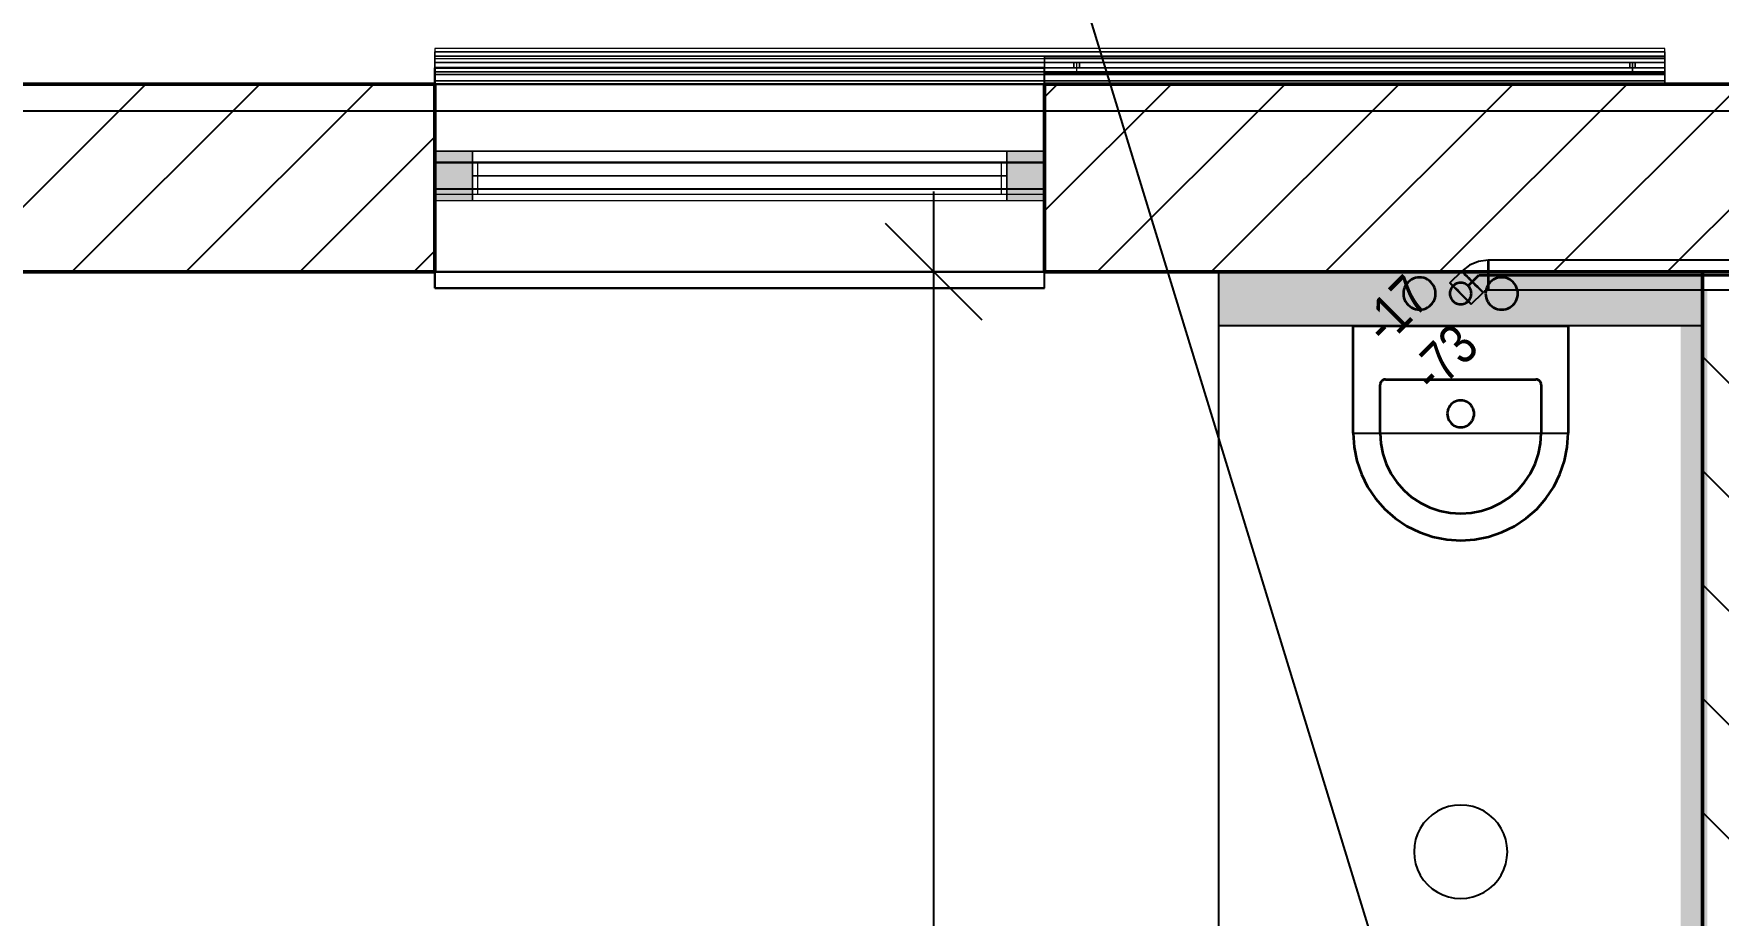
# Model space of a CAD drawing. Extents: x 0 to 756, y -25 to 420.
# Drawn here: x 194.5 to 257.2, y 352.6 to 385.5 of the extents above; entities that cross this region are included whole.
import ezdxf
from ezdxf.lldxf.tags import DXFTag

# ---------------------------------------------------------------- set-up
doc = ezdxf.new("R2010")
doc.units = 0
doc.layers.get('0').update_dxf_attribs({"lineweight": 25})
doc.layers.get('DEFPOINTS').update_dxf_attribs({"lineweight": 25})
for name, color, linetype, lineweight in [('A_Aussenwand', 7, 'Continuous', 25), ('A_Fenster', 7, 'Continuous', 25), ('A_Innenwand', 7, 'Continuous', 25), ('ALLGEMEIN01', 7, 'Continuous', 13), ('ALLGEMEIN03', 7, 'Continuous', 25), ('DESIGN', 7, 'Continuous', 18), ('FENSTER', 7, 'Continuous', 13), ('FENSTERBANK', 7, 'Continuous', 13), ('L_Text', 7, 'Continuous', 25), ('Standard', 7, 'Continuous', 25), ('VERSCHATTUNG', 7, 'Continuous', 13), ('WAND_HOLZ_NICHT_TRAGEND', 7, 'Continuous', 13), ('WAND_HOLZ_TRAGEND', 7, 'Continuous', 13)]:
    doc.layers.add(name, color=color, linetype=linetype, lineweight=lineweight)
for name, color, linetype, lineweight, true_color in [('A_Geschossdecke', 7, 'Continuous', 25, 0x008080), ('H_Heizung', 1, 'Continuous', 25, 0xff0000), ('S_Einrichtung', 7, 'Continuous', 35, 0x9dff9d), ('S_Kaltwasser', 3, 'Continuous', 35, 0x00ff00), ('S_Schmutzwasser', 7, 'Continuous', 35, 0x808040), ('S_Warmwasser', 1, 'fein_strichliert', 35, 0xff0000)]:
    doc.layers.add(name, color=color, linetype=linetype, lineweight=lineweight, true_color=true_color)
doc.styles.get("Standard").update_dxf_attribs({"font": 'arial.ttf'})
tags = doc.linetypes.add('fein_strichliert', pattern=[4, 1, -2, 1]).pattern_tags.tags
tags[8:9] = [DXFTag(74, 4), DXFTag(75, 0), DXFTag(340, '0'), DXFTag(46, 0.0), DXFTag(50, 0.0), DXFTag(44, 0.0), DXFTag(45, 0.0)]
tags[6:7] = [DXFTag(74, 4), DXFTag(75, 0), DXFTag(340, '0'), DXFTag(46, 0.0), DXFTag(50, 0.0), DXFTag(44, 0.0), DXFTag(45, 0.0)]
tags[4:5] = [DXFTag(74, 4), DXFTag(75, 0), DXFTag(340, '0'), DXFTag(46, 0.0), DXFTag(50, 0.0), DXFTag(44, 0.0), DXFTag(45, 0.0)]

# ---------------------------------------------------------------- blocks, each defined once
blk = doc.blocks.new('Referenz-A0T78P30OY')
at = {"layer": 'ALLGEMEIN01', "color": 0, "lineweight": -2}
for p, q in [((251.607, 374.574), (243.607, 374.574)), ((243.607, 374.574), (243.607, 370.574)), ((251.607, 370.574), (251.607, 374.574)), ((243.607, 370.574), (251.607, 370.574)), ((246.549, 356.357), (246.378, 356.207)), ((246.738, 356.483), (246.549, 356.357)), ((246.942, 356.584), (246.738, 356.483)), ((247.157, 356.657), (246.942, 356.584)), ((247.38, 356.701), (247.157, 356.657)), ((247.607, 356.716), (247.38, 356.701)), ((247.834, 356.701), (247.607, 356.716)), ((248.057, 356.657), (247.834, 356.701)), ((248.272, 356.584), (248.057, 356.657)), ((248.476, 356.483), (248.272, 356.584)), ((248.665, 356.357), (248.476, 356.483)), ((248.836, 356.207), (248.665, 356.357)), ((246.102, 355.847), (246.001, 355.643)), ((246.228, 356.036), (246.102, 355.847)), ((246.378, 356.207), (246.228, 356.036)), ((248.986, 356.036), (248.836, 356.207)), ((249.113, 355.847), (248.986, 356.036)), ((249.213, 355.643), (249.113, 355.847)), ((245.884, 355.205), (245.869, 354.978)), ((245.928, 355.428), (245.884, 355.205)), ((246.001, 355.643), (245.928, 355.428)), ((249.286, 355.428), (249.213, 355.643)), ((249.331, 355.205), (249.286, 355.428)), ((249.346, 354.978), (249.331, 355.205)), ((245.869, 354.978), (245.884, 354.751)), ((245.884, 354.751), (245.928, 354.528)), ((245.928, 354.528), (246.001, 354.313)), ((249.213, 354.313), (249.286, 354.528)), ((249.286, 354.528), (249.331, 354.751)), ((249.331, 354.751), (249.346, 354.978)), ((246.001, 354.313), (246.102, 354.109)), ((246.102, 354.109), (246.228, 353.92)), ((246.228, 353.92), (246.378, 353.749)), ((248.836, 353.749), (248.986, 353.92)), ((248.986, 353.92), (249.113, 354.109)), ((249.113, 354.109), (249.213, 354.313)), ((246.378, 353.749), (246.549, 353.599)), ((246.549, 353.599), (246.738, 353.472)), ((246.738, 353.472), (246.942, 353.372)), ((246.942, 353.372), (247.157, 353.299)), ((247.157, 353.299), (247.38, 353.254)), ((247.38, 353.254), (247.607, 353.24)), ((247.607, 353.24), (247.834, 353.254)), ((247.834, 353.254), (248.057, 353.299)), ((248.057, 353.299), (248.272, 353.372)), ((248.272, 353.372), (248.476, 353.472)), ((248.476, 353.472), (248.665, 353.599)), ((248.665, 353.599), (248.836, 353.749))]:
    blk.add_line(p, q, dxfattribs=at)
at = {"layer": 'ALLGEMEIN03', "color": 0, "lineweight": -2}
for p, q in [((238.607, 376.578), (256.607, 376.578)), ((238.607, 351.978), (238.607, 376.578)), ((238.61, 374.58), (238.607, 374.578)), ((238.607, 374.578), (256.607, 374.578))]:
    blk.add_line(p, q, dxfattribs=at)
at = {"layer": 'DEFPOINTS', "color": 0, "linetype": 'Continuous', "lineweight": -2, "ltscale": 0.25}
for p, q in [((209.407, 383.578), (209.407, 383.578)), ((209.407, 383.578), (209.407, 383.578)), ((232.107, 383.578), (232.107, 383.578)), ((232.107, 383.578), (232.107, 383.578)), ((238.607, 376.578), (238.607, 376.578)), ((256.607, 376.578), (256.607, 376.578)), ((256.607, 376.578), (256.607, 376.578)), ((256.607, 376.578), (256.607, 376.578)), ((256.607, 376.578), (256.607, 376.578))]:
    blk.add_line(p, q, dxfattribs=at)
at = {"layer": 'DEFPOINTS', "color": 0, "linetype": 'Continuous', "lineweight": 18, "ltscale": 0.18}
for p, q in [((238.607, 376.578), (238.607, 376.578)), ((256.607, 376.578), (256.607, 376.578)), ((256.607, 376.578), (256.607, 376.578))]:
    blk.add_line(p, q, dxfattribs=at)
at = {"layer": 'DESIGN', "color": 0, "lineweight": -2}
for points in [[(256.607, 374.578), (238.607, 374.578), (238.607, 376.578)], [(256.607, 374.578), (256.607, 376.578), (238.607, 376.578)], [(256.607, 374.578), (256.607, 374.578), (238.607, 374.578)]]:
    blk.add_solid(points, dxfattribs=at)
at = {"layer": 'FENSTER', "color": 0, "linetype": 'Continuous', "ltscale": 0.13}
for p, q in [((210.807, 381.078), (209.407, 381.078)), ((209.407, 381.078), (209.407, 379.238)), ((210.807, 381.078), (209.407, 381.078)), ((209.407, 381.078), (209.407, 379.238)), ((209.407, 381.078), (209.407, 381.078)), ((209.407, 381.078), (209.407, 379.238)), ((209.407, 381.078), (210.807, 381.078)), ((210.807, 379.238), (210.807, 381.078)), ((230.707, 381.078), (210.807, 381.078)), ((210.807, 381.078), (210.807, 379.238)), ((210.807, 379.238), (210.807, 381.078)), ((210.807, 381.078), (210.807, 379.238)), ((210.807, 381.078), (210.807, 381.078)), ((230.707, 381.078), (210.807, 381.078)), ((210.807, 381.078), (210.807, 379.238)), ((210.807, 381.078), (210.807, 381.078)), ((210.807, 381.078), (210.807, 379.238)), ((210.807, 381.078), (230.707, 381.078)), ((230.707, 381.078), (210.807, 381.078)), ((210.807, 381.078), (210.807, 379.238)), ((210.807, 381.078), (210.807, 381.078)), ((210.807, 381.078), (210.807, 379.238)), ((210.807, 381.078), (230.707, 381.078)), ((232.107, 381.078), (230.707, 381.078)), ((230.707, 381.078), (230.707, 379.238)), ((230.707, 379.238), (230.707, 381.078)), ((232.107, 381.078), (230.707, 381.078)), ((230.707, 381.078), (230.707, 379.238)), ((230.707, 381.078), (230.707, 381.078)), ((230.707, 381.078), (230.707, 379.238)), ((230.707, 381.078), (232.107, 381.078)), ((230.707, 379.238), (230.707, 381.078)), ((230.707, 381.078), (230.707, 379.238)), ((230.707, 381.078), (230.707, 381.078)), ((230.707, 379.238), (230.707, 381.078)), ((230.707, 381.078), (230.707, 379.238)), ((230.707, 381.078), (230.707, 381.078)), ((232.107, 379.238), (232.107, 381.078)), ((232.107, 379.238), (232.107, 381.078)), ((232.107, 381.078), (232.107, 379.238)), ((232.107, 381.078), (232.107, 381.078)), ((230.707, 380.158), (210.807, 380.158)), ((210.807, 380.158), (210.807, 380.158)), ((210.807, 380.158), (230.707, 380.158)), ((230.707, 380.158), (230.707, 380.158)), ((209.407, 379.238), (210.807, 379.238)), ((209.407, 379.238), (210.807, 379.238)), ((209.407, 379.238), (209.407, 379.238)), ((209.407, 379.238), (210.807, 379.238)), ((210.807, 379.238), (230.707, 379.238)), ((210.807, 379.238), (210.807, 379.238)), ((210.807, 379.238), (230.707, 379.238)), ((210.807, 379.238), (210.807, 379.238)), ((210.807, 379.238), (230.707, 379.238)), ((210.807, 379.238), (230.707, 379.238)), ((210.807, 379.238), (210.807, 379.238)), ((210.807, 379.238), (230.707, 379.238)), ((230.707, 379.238), (232.107, 379.238)), ((230.707, 379.238), (232.107, 379.238)), ((230.707, 379.238), (230.707, 379.238)), ((230.707, 379.238), (232.107, 379.238)), ((230.707, 379.238), (230.707, 379.238)), ((230.707, 379.238), (230.707, 379.238)), ((232.107, 379.238), (232.107, 379.238))]:
    blk.add_line(p, q, dxfattribs=at)
for points in [[(210.807, 379.238), (209.407, 379.238), (209.407, 381.078)], [(210.807, 379.238), (210.807, 381.078), (209.407, 381.078)], [(232.107, 379.238), (230.707, 379.238), (230.707, 381.078)], [(232.107, 379.238), (232.107, 381.078), (230.707, 381.078)], [(210.807, 379.238), (210.807, 379.238), (209.407, 379.238)], [(232.107, 379.238), (232.107, 379.238), (230.707, 379.238)]]:
    blk.add_solid(points, dxfattribs=at)
at = {"layer": 'FENSTERBANK', "color": 0, "lineweight": -2}
for p, q in [((232.107, 384.178), (209.407, 384.178)), ((209.407, 384.178), (209.407, 380.658)), ((209.407, 383.578), (209.407, 384.178)), ((209.407, 384.178), (232.107, 384.178)), ((209.407, 384.178), (209.407, 384.178)), ((232.107, 380.658), (232.107, 384.178)), ((232.107, 383.578), (232.107, 384.178)), ((232.107, 384.178), (232.107, 384.178)), ((232.107, 383.578), (209.407, 383.578)), ((209.407, 383.578), (209.407, 383.578)), ((209.407, 383.578), (232.107, 383.578)), ((209.407, 380.658), (209.407, 383.578)), ((232.107, 383.578), (232.107, 383.578)), ((232.107, 380.658), (232.107, 383.578)), ((209.407, 380.658), (232.107, 380.658)), ((209.407, 380.658), (209.407, 380.658)), ((209.407, 380.658), (232.107, 380.658)), ((232.107, 380.658), (232.107, 380.658)), ((232.107, 379.658), (209.407, 379.658)), ((209.407, 379.658), (209.407, 375.978)), ((232.107, 379.658), (209.407, 379.658)), ((209.407, 379.658), (209.407, 379.658)), ((209.407, 376.578), (209.407, 379.658)), ((232.107, 375.978), (232.107, 379.658)), ((232.107, 379.658), (232.107, 379.658)), ((232.107, 376.578), (232.107, 379.658)), ((232.107, 376.578), (209.407, 376.578)), ((209.407, 376.578), (209.407, 376.578)), ((209.407, 376.578), (232.107, 376.578)), ((209.407, 375.978), (209.407, 376.578)), ((232.107, 375.978), (232.107, 376.578)), ((232.107, 376.578), (232.107, 376.578)), ((209.407, 375.978), (232.107, 375.978)), ((232.107, 375.978), (209.407, 375.978)), ((209.407, 375.978), (209.407, 375.978)), ((232.107, 375.978), (232.107, 375.978))]:
    blk.add_line(p, q, dxfattribs=at)
at = {"layer": 'FENSTERBANK', "color": 0, "lineweight": 18}
for p, q in [((232.107, 383.578), (209.407, 383.578)), ((232.107, 376.578), (209.407, 376.578))]:
    blk.add_line(p, q, dxfattribs=at)
at = {"layer": 'Standard', "color": 0, "lineweight": -2}
for p, q in [((227.987, 370.578), (227.987, 379.578)), ((229.787, 374.778), (226.187, 378.378)), ((230.987, 376.578), (224.987, 376.578)), ((227.987, 341.558), (227.987, 376.578))]:
    blk.add_line(p, q, dxfattribs=at)
at = {"layer": 'VERSCHATTUNG', "color": 0, "linetype": 'Continuous', "ltscale": 0.13}
for p, q in [((255.207, 384.898), (209.407, 384.898)), ((209.407, 384.898), (209.407, 383.698)), ((209.407, 384.898), (209.407, 384.898)), ((209.407, 384.898), (209.407, 384.898)), ((209.407, 384.898), (209.407, 384.898)), ((209.407, 384.898), (209.407, 384.778)), ((232.307, 384.898), (209.407, 384.898)), ((209.407, 383.578), (209.407, 384.778)), ((209.407, 384.778), (255.207, 384.778)), ((209.407, 384.778), (209.407, 384.778)), ((209.407, 384.778), (209.407, 384.778)), ((232.307, 384.778), (209.407, 384.778)), ((255.207, 384.618), (209.407, 384.618)), ((209.407, 384.618), (209.407, 383.938)), ((209.407, 384.618), (209.407, 384.378)), ((209.407, 384.618), (209.407, 384.618)), ((209.407, 384.618), (209.407, 384.618)), ((209.407, 384.618), (209.407, 384.618)), ((209.407, 384.618), (233.207, 384.618)), ((255.207, 384.578), (232.107, 384.578)), ((232.107, 384.578), (232.107, 383.978)), ((255.207, 384.578), (232.107, 384.578)), ((232.107, 384.578), (232.107, 383.978)), ((232.107, 384.578), (232.107, 384.578)), ((255.207, 384.578), (232.107, 384.578)), ((232.107, 383.978), (232.107, 384.578)), ((255.207, 384.898), (232.307, 384.898)), ((255.207, 384.778), (232.307, 384.778)), ((233.207, 384.618), (255.207, 384.618)), ((255.207, 383.698), (255.207, 384.898)), ((255.207, 384.778), (255.207, 384.898)), ((255.207, 384.898), (255.207, 384.898)), ((255.207, 384.898), (255.207, 384.898)), ((255.207, 384.898), (255.207, 384.898)), ((255.207, 384.778), (255.207, 383.578)), ((255.207, 384.778), (255.207, 384.778)), ((255.207, 384.778), (255.207, 384.778)), ((255.207, 383.938), (255.207, 384.618)), ((255.207, 384.378), (255.207, 384.618)), ((255.207, 384.618), (255.207, 384.618)), ((255.207, 384.618), (255.207, 384.618)), ((255.207, 384.618), (255.207, 384.618)), ((255.207, 383.978), (255.207, 384.578)), ((255.207, 383.978), (255.207, 384.578)), ((255.207, 384.578), (255.207, 384.578)), ((255.207, 384.578), (255.207, 383.978)), ((255.207, 384.518), (209.407, 384.518)), ((209.407, 384.518), (209.407, 384.378)), ((209.407, 384.518), (209.407, 384.518)), ((209.407, 384.518), (209.407, 384.038)), ((255.207, 384.518), (209.407, 384.518)), ((209.407, 384.378), (233.207, 384.378)), ((209.407, 384.378), (209.407, 384.378)), ((233.207, 384.378), (209.407, 384.378)), ((209.407, 384.178), (209.407, 384.038)), ((233.207, 384.178), (209.407, 384.178)), ((209.407, 384.178), (209.407, 383.938)), ((209.407, 384.178), (209.407, 384.178)), ((209.407, 384.178), (233.207, 384.178)), ((209.407, 384.038), (255.207, 384.038)), ((209.407, 384.038), (209.407, 384.038)), ((255.207, 384.038), (209.407, 384.038)), ((209.407, 383.938), (255.207, 383.938)), ((209.407, 383.938), (209.407, 383.938)), ((209.407, 383.938), (209.407, 383.938)), ((209.407, 383.938), (209.407, 383.938)), ((233.207, 383.938), (209.407, 383.938)), ((232.107, 383.978), (255.207, 383.978)), ((232.107, 383.978), (255.207, 383.978)), ((255.207, 383.978), (232.107, 383.978)), ((232.107, 383.978), (232.107, 383.978)), ((233.207, 384.278), (233.207, 384.378)), ((233.207, 384.378), (233.307, 384.378)), ((233.207, 384.378), (233.207, 384.178)), ((233.407, 384.378), (233.207, 384.378)), ((233.207, 384.378), (233.207, 384.378)), ((233.207, 384.378), (233.207, 384.378)), ((233.207, 384.178), (233.207, 384.278)), ((233.307, 384.178), (233.207, 384.178)), ((233.207, 384.178), (233.407, 384.178)), ((233.207, 384.178), (233.207, 384.178)), ((233.207, 384.178), (233.207, 384.178)), ((255.207, 383.938), (233.207, 383.938)), ((254.007, 384.378), (233.307, 384.378)), ((233.307, 384.378), (233.307, 383.978)), ((233.307, 384.378), (233.407, 384.378)), ((233.307, 384.378), (233.307, 384.378)), ((254.007, 384.378), (233.307, 384.378)), ((233.307, 384.378), (233.307, 383.978)), ((233.407, 384.178), (233.307, 384.178)), ((233.307, 383.978), (254.007, 383.978)), ((233.307, 383.978), (233.307, 383.978)), ((233.307, 383.978), (254.007, 383.978)), ((233.407, 384.378), (233.407, 384.278)), ((233.407, 384.178), (233.407, 384.378)), ((233.407, 384.378), (253.907, 384.378)), ((253.907, 384.378), (233.407, 384.378)), ((233.407, 384.378), (233.407, 384.378)), ((233.407, 384.378), (233.407, 384.378)), ((233.407, 384.278), (233.407, 384.178)), ((253.907, 384.178), (233.407, 384.178)), ((233.407, 384.178), (253.907, 384.178)), ((233.407, 384.178), (233.407, 384.178)), ((233.407, 384.178), (233.407, 384.178)), ((253.907, 384.278), (253.907, 384.378)), ((253.907, 384.378), (254.007, 384.378)), ((253.907, 384.378), (253.907, 384.178)), ((254.107, 384.378), (253.907, 384.378)), ((253.907, 384.378), (253.907, 384.378)), ((253.907, 384.378), (253.907, 384.378)), ((253.907, 384.178), (253.907, 384.278)), ((254.007, 384.178), (253.907, 384.178)), ((253.907, 384.178), (254.107, 384.178)), ((253.907, 384.178), (253.907, 384.178)), ((253.907, 384.178), (253.907, 384.178)), ((254.007, 383.978), (254.007, 384.378)), ((254.007, 384.378), (254.107, 384.378)), ((254.007, 384.378), (254.007, 384.378)), ((254.007, 384.378), (254.007, 383.978)), ((254.107, 384.178), (254.007, 384.178)), ((254.007, 383.978), (254.007, 383.978)), ((254.107, 384.378), (254.107, 384.278)), ((254.107, 384.178), (254.107, 384.378)), ((254.107, 384.378), (255.207, 384.378)), ((255.207, 384.378), (254.107, 384.378)), ((254.107, 384.378), (254.107, 384.378)), ((254.107, 384.378), (254.107, 384.378)), ((254.107, 384.278), (254.107, 384.178)), ((255.207, 384.178), (254.107, 384.178)), ((254.107, 384.178), (255.207, 384.178)), ((254.107, 384.178), (254.107, 384.178)), ((254.107, 384.178), (254.107, 384.178)), ((255.207, 384.378), (255.207, 384.518)), ((255.207, 384.038), (255.207, 384.518)), ((255.207, 384.518), (255.207, 384.518)), ((255.207, 384.378), (255.207, 384.378)), ((255.207, 384.038), (255.207, 384.178)), ((255.207, 383.938), (255.207, 384.178)), ((255.207, 384.178), (255.207, 384.178)), ((255.207, 384.038), (255.207, 384.038)), ((255.207, 383.978), (255.207, 383.978)), ((255.207, 383.938), (255.207, 383.938)), ((255.207, 383.938), (255.207, 383.938)), ((255.207, 383.938), (255.207, 383.938)), ((232.307, 383.698), (209.407, 383.698)), ((209.407, 383.698), (209.407, 383.578)), ((209.407, 383.698), (255.207, 383.698)), ((209.407, 383.698), (209.407, 383.698)), ((209.407, 383.698), (209.407, 383.698)), ((209.407, 383.578), (232.307, 383.578)), ((255.207, 383.578), (209.407, 383.578)), ((209.407, 383.578), (209.407, 383.578)), ((209.407, 383.578), (209.407, 383.578)), ((209.407, 383.578), (209.407, 383.578)), ((255.207, 383.698), (232.307, 383.698)), ((232.307, 383.578), (255.207, 383.578)), ((255.207, 383.578), (255.207, 383.698)), ((255.207, 383.698), (255.207, 383.698)), ((255.207, 383.698), (255.207, 383.698)), ((255.207, 383.578), (255.207, 383.578)), ((255.207, 383.578), (255.207, 383.578)), ((255.207, 383.578), (255.207, 383.578))]:
    blk.add_line(p, q, dxfattribs=at)
at = {"layer": 'WAND_HOLZ_NICHT_TRAGEND', "color": 0, "lineweight": 50}
for p, q in [((256.607, 376.578), (256.607, 260.978)), ((260.607, 376.578), (256.607, 376.578)), ((256.607, 260.978), (256.607, 376.578)), ((256.607, 376.578), (260.607, 376.578)), ((256.607, 376.578), (256.607, 376.578))]:
    blk.add_line(p, q, dxfattribs=at)
at = {"layer": 'WAND_HOLZ_TRAGEND', "color": 0, "lineweight": 50}
for p, q in [((209.407, 383.578), (125.607, 383.578)), ((125.607, 383.578), (209.407, 383.578)), ((209.407, 376.578), (209.407, 383.578)), ((209.407, 383.578), (209.407, 376.578)), ((209.407, 383.578), (209.407, 383.578)), ((285.107, 383.578), (232.107, 383.578)), ((232.107, 383.578), (232.107, 376.578)), ((232.107, 383.578), (232.107, 376.578)), ((232.107, 383.578), (232.107, 383.578)), ((285.107, 383.578), (232.107, 383.578)), ((125.607, 376.578), (209.407, 376.578)), ((209.407, 376.578), (125.607, 376.578)), ((209.407, 376.578), (209.407, 376.578)), ((232.107, 376.578), (285.107, 376.578)), ((232.107, 376.578), (285.107, 376.578)), ((232.107, 376.578), (232.107, 376.578))]:
    blk.add_line(p, q, dxfattribs=at)
blk = doc.blocks.new('Wand-A0T78P34OY', base_point=(118.607, 376.578))
at = {"color": 0, "linetype": 'ByBlock', "lineweight": -2, "ltscale": 0.25}
for p, q in [((118.607, 383.578), (209.407, 383.578)), ((232.107, 383.578), (285.107, 383.578)), ((125.607, 376.578), (209.407, 376.578)), ((232.107, 376.578), (256.607, 376.578))]:
    blk.add_line(p, q, dxfattribs=at)
at = {"color": 0, "lineweight": -2}
for p, q in [((191.65, 376.578), (198.65, 383.578)), ((195.893, 376.578), (202.893, 383.578)), ((200.135, 376.578), (207.135, 383.578)), ((232.107, 378.851), (236.834, 383.578)), ((232.107, 383.094), (232.591, 383.578)), ((234.077, 376.578), (241.077, 383.578)), ((238.319, 376.578), (245.319, 383.578)), ((242.562, 376.578), (249.562, 383.578)), ((246.804, 376.578), (253.804, 383.578)), ((251.047, 376.578), (258.047, 383.578)), ((255.29, 376.578), (262.29, 383.578)), ((204.378, 376.578), (209.407, 381.607)), ((208.621, 376.578), (209.407, 377.364))]:
    blk.add_line(p, q, dxfattribs=at)
blk = doc.blocks.new('Fenster-A0T78P36OY', base_point=(209.407, 376.578))
at = {"color": 0, "linetype": 'ByBlock', "lineweight": -2, "ltscale": 0.25}
for p, q in [((209.407, 383.578), (232.107, 383.578)), ((209.407, 376.578), (209.407, 383.578)), ((232.107, 376.578), (232.107, 383.578)), ((209.407, 376.578), (232.107, 376.578))]:
    blk.add_line(p, q, dxfattribs=at)
at = {"color": 0, "linetype": 'ByBlock', "lineweight": 18, "ltscale": 0.18}
for p, q in [((209.407, 380.678), (232.107, 380.678)), ((211.007, 379.478), (211.007, 380.678)), ((230.507, 379.478), (230.507, 380.678)), ((209.407, 379.478), (232.107, 379.478))]:
    blk.add_line(p, q, dxfattribs=at)
at = {"color": 0, "linetype": 'fein_strichliert', "lineweight": 18, "ltscale": 0.18}
blk.add_line((232.107, 379.478), (232.107, 380.678), dxfattribs=at)
blk = doc.blocks.new('Wand-A0T78P4COY', base_point=(256.607, 260.978))
at = {"color": 0, "linetype": 'ByBlock', "lineweight": -2, "ltscale": 0.25}
blk.add_line((256.607, 376.578), (256.607, 260.978), dxfattribs=at)
at = {"color": 0, "lineweight": -2}
for p, q in [((256.607, 373.424), (260.607, 369.424)), ((256.607, 369.182), (260.607, 365.182)), ((256.607, 364.939), (260.607, 360.939)), ((256.607, 360.696), (260.607, 356.696)), ((256.607, 356.454), (260.607, 352.454))]:
    blk.add_line(p, q, dxfattribs=at)
blk = doc.blocks.new('Geschossdecke-A0T78P4UOY', base_point=(119.607, 24.521))
at = {"color": 0, "linetype": 'ByBlock', "lineweight": -2, "ltscale": 0.25}
blk.add_line((119.607, 382.578), (397.607, 382.578), dxfattribs=at)
blk = doc.blocks.new('Bauteilbeschriftung-A0T78P74OY', base_point=(194.536, 324.279))
at = {"color": 0, "linetype": 'ByBlock', "lineweight": -2, "ltscale": 0.25}
blk.add_line((229.562, 399.906), (252.693, 324.279), dxfattribs=at)
blk = doc.blocks.new('Waschtisch-A0T78P9GOY', base_point=(243.607, 366.574))
at = {"color": 0, "linetype": 'ByBlock', "lineweight": -2, "ltscale": 0.35}
for p, q in [((243.607, 370.574), (243.607, 374.574)), ((243.607, 374.574), (251.607, 374.574)), ((251.607, 374.574), (251.607, 370.574)), ((244.609, 372.4), (244.607, 372.374)), ((244.607, 370.574), (244.607, 372.374)), ((244.614, 372.425), (244.609, 372.4)), ((244.622, 372.45), (244.614, 372.425)), ((244.634, 372.474), (244.622, 372.45)), ((244.649, 372.495), (244.634, 372.474)), ((244.666, 372.515), (244.649, 372.495)), ((244.685, 372.532), (244.666, 372.515)), ((244.707, 372.547), (244.685, 372.532)), ((244.731, 372.558), (244.707, 372.547)), ((244.755, 372.567), (244.731, 372.558)), ((244.781, 372.572), (244.755, 372.567)), ((244.807, 372.574), (244.781, 372.572)), ((244.807, 372.574), (250.407, 372.574)), ((250.433, 372.572), (250.407, 372.574)), ((250.459, 372.567), (250.433, 372.572)), ((250.484, 372.558), (250.459, 372.567)), ((250.507, 372.547), (250.484, 372.558)), ((250.529, 372.532), (250.507, 372.547)), ((250.549, 372.515), (250.529, 372.532)), ((250.566, 372.495), (250.549, 372.515)), ((250.58, 372.474), (250.566, 372.495)), ((250.592, 372.45), (250.58, 372.474)), ((250.6, 372.425), (250.592, 372.45)), ((250.605, 372.4), (250.6, 372.425)), ((250.607, 372.374), (250.605, 372.4)), ((250.607, 372.374), (250.607, 370.574)), ((247.111, 371.359), (247.107, 371.294)), ((247.124, 371.423), (247.111, 371.359)), ((247.145, 371.485), (247.124, 371.423)), ((247.174, 371.544), (247.145, 371.485)), ((247.211, 371.598), (247.174, 371.544)), ((247.254, 371.647), (247.211, 371.598)), ((247.303, 371.69), (247.254, 371.647)), ((247.357, 371.727), (247.303, 371.69)), ((247.416, 371.755), (247.357, 371.727)), ((247.478, 371.776), (247.416, 371.755)), ((247.542, 371.789), (247.478, 371.776)), ((247.607, 371.794), (247.542, 371.789)), ((247.672, 371.789), (247.607, 371.794)), ((247.737, 371.776), (247.672, 371.789)), ((247.799, 371.755), (247.737, 371.776)), ((247.857, 371.727), (247.799, 371.755)), ((247.912, 371.69), (247.857, 371.727)), ((247.961, 371.647), (247.912, 371.69)), ((248.004, 371.598), (247.961, 371.647)), ((248.04, 371.544), (248.004, 371.598)), ((248.069, 371.485), (248.04, 371.544)), ((248.09, 371.423), (248.069, 371.485)), ((248.103, 371.359), (248.09, 371.423)), ((248.107, 371.294), (248.103, 371.359)), ((247.107, 371.294), (247.111, 371.228)), ((247.111, 371.228), (247.124, 371.164)), ((247.124, 371.164), (247.145, 371.102)), ((247.145, 371.102), (247.174, 371.044)), ((247.174, 371.044), (247.211, 370.989)), ((247.211, 370.989), (247.254, 370.94)), ((247.254, 370.94), (247.303, 370.897)), ((247.303, 370.897), (247.357, 370.86)), ((247.357, 370.86), (247.416, 370.832)), ((247.416, 370.832), (247.478, 370.811)), ((247.478, 370.811), (247.542, 370.798)), ((247.542, 370.798), (247.607, 370.794)), ((247.607, 370.794), (247.672, 370.798)), ((247.672, 370.798), (247.737, 370.811)), ((247.737, 370.811), (247.799, 370.832)), ((247.799, 370.832), (247.857, 370.86)), ((247.857, 370.86), (247.912, 370.897)), ((247.912, 370.897), (247.961, 370.94)), ((247.961, 370.94), (248.004, 370.989)), ((248.004, 370.989), (248.04, 371.044)), ((248.04, 371.044), (248.069, 371.102)), ((248.069, 371.102), (248.09, 371.164)), ((248.09, 371.164), (248.103, 371.228)), ((248.103, 371.228), (248.107, 371.294)), ((243.607, 370.574), (243.641, 370.051)), ((244.607, 370.574), (244.633, 370.182)), ((244.633, 370.182), (244.709, 369.797)), ((250.505, 369.797), (250.582, 370.182)), ((250.582, 370.182), (250.607, 370.574)), ((251.573, 370.051), (251.607, 370.574)), ((243.641, 370.051), (243.743, 369.538)), ((243.743, 369.538), (243.912, 369.043)), ((244.709, 369.797), (244.836, 369.425)), ((250.379, 369.425), (250.505, 369.797)), ((251.303, 369.043), (251.471, 369.538)), ((251.471, 369.538), (251.573, 370.051)), ((243.912, 369.043), (244.143, 368.574)), ((244.836, 369.425), (245.009, 369.074)), ((245.009, 369.074), (245.227, 368.747)), ((249.987, 368.747), (250.205, 369.074)), ((250.205, 369.074), (250.379, 369.425)), ((251.071, 368.574), (251.303, 369.043)), ((244.143, 368.574), (244.434, 368.138)), ((245.227, 368.747), (245.486, 368.452)), ((245.486, 368.452), (245.781, 368.193)), ((249.433, 368.193), (249.729, 368.452)), ((249.729, 368.452), (249.987, 368.747)), ((250.781, 368.138), (251.071, 368.574)), ((244.434, 368.138), (244.779, 367.745)), ((244.779, 367.745), (245.172, 367.4)), ((245.781, 368.193), (246.107, 367.975)), ((246.107, 367.975), (246.459, 367.802)), ((246.459, 367.802), (246.831, 367.676)), ((246.831, 367.676), (247.216, 367.599)), ((247.216, 367.599), (247.607, 367.574)), ((247.607, 367.574), (247.999, 367.599)), ((247.999, 367.599), (248.384, 367.676)), ((248.384, 367.676), (248.755, 367.802)), ((248.755, 367.802), (249.107, 367.975)), ((249.107, 367.975), (249.433, 368.193)), ((250.042, 367.4), (250.436, 367.745)), ((250.436, 367.745), (250.781, 368.138)), ((245.172, 367.4), (245.607, 367.109)), ((245.607, 367.109), (246.076, 366.878)), ((249.138, 366.878), (249.607, 367.109)), ((249.607, 367.109), (250.042, 367.4)), ((246.076, 366.878), (246.572, 366.71)), ((246.572, 366.71), (247.085, 366.608)), ((247.085, 366.608), (247.607, 366.574)), ((247.607, 366.574), (248.129, 366.608)), ((248.129, 366.608), (248.642, 366.71)), ((248.642, 366.71), (249.138, 366.878))]:
    blk.add_line(p, q, dxfattribs=at)
blk = doc.blocks.new('Anschluss-Element-A0T78P9IOY', base_point=(248.534, 375.174))
at = {"color": 0, "lineweight": -2}
for p, q in [((249.056, 376.368), (248.979, 376.353)), ((249.134, 376.374), (249.056, 376.368)), ((249.213, 376.368), (249.134, 376.374)), ((249.29, 376.353), (249.213, 376.368)), ((248.54, 375.852), (248.534, 375.774)), ((248.534, 375.774), (248.54, 375.695)), ((248.555, 375.929), (248.54, 375.852)), ((248.58, 376.003), (248.555, 375.929)), ((248.615, 376.074), (248.58, 376.003)), ((248.658, 376.139), (248.615, 376.074)), ((248.71, 376.198), (248.658, 376.139)), ((248.769, 376.25), (248.71, 376.198)), ((248.834, 376.293), (248.769, 376.25)), ((248.905, 376.328), (248.834, 376.293)), ((248.979, 376.353), (248.905, 376.328)), ((249.364, 376.328), (249.29, 376.353)), ((249.434, 376.293), (249.364, 376.328)), ((249.5, 376.25), (249.434, 376.293)), ((249.559, 376.198), (249.5, 376.25)), ((249.61, 376.139), (249.559, 376.198)), ((249.654, 376.074), (249.61, 376.139)), ((249.689, 376.003), (249.654, 376.074)), ((249.714, 375.929), (249.689, 376.003)), ((249.729, 375.852), (249.714, 375.929)), ((249.734, 375.774), (249.729, 375.852)), ((249.729, 375.695), (249.734, 375.774)), ((248.54, 375.695), (248.555, 375.618)), ((248.555, 375.618), (248.58, 375.544)), ((248.58, 375.544), (248.615, 375.474)), ((248.615, 375.474), (248.658, 375.408)), ((248.658, 375.408), (248.71, 375.349)), ((248.71, 375.349), (248.769, 375.298)), ((248.769, 375.298), (248.834, 375.254)), ((248.834, 375.254), (248.905, 375.219)), ((248.905, 375.219), (248.979, 375.194)), ((248.979, 375.194), (249.056, 375.179)), ((249.056, 375.179), (249.134, 375.174)), ((249.134, 375.174), (249.213, 375.179)), ((249.213, 375.179), (249.29, 375.194)), ((249.29, 375.194), (249.364, 375.219)), ((249.364, 375.219), (249.434, 375.254)), ((249.434, 375.254), (249.5, 375.298)), ((249.5, 375.298), (249.559, 375.349)), ((249.559, 375.349), (249.61, 375.408)), ((249.61, 375.408), (249.654, 375.474)), ((249.654, 375.474), (249.689, 375.544)), ((249.689, 375.544), (249.714, 375.618)), ((249.714, 375.618), (249.729, 375.695))]:
    blk.add_line(p, q, dxfattribs=at)
blk = doc.blocks.new('Anschluss-Element-A0T78P9KOY', base_point=(245.474, 375.174))
at = {"color": 0, "linetype": 'Continuous', "lineweight": -2, "ltscale": 0.35}
for p, q in [((245.996, 376.368), (245.919, 376.353)), ((246.074, 376.374), (245.996, 376.368)), ((246.153, 376.368), (246.074, 376.374)), ((246.23, 376.353), (246.153, 376.368)), ((245.48, 375.852), (245.474, 375.774)), ((245.474, 375.774), (245.48, 375.695)), ((245.495, 375.929), (245.48, 375.852)), ((245.52, 376.003), (245.495, 375.929)), ((245.555, 376.074), (245.52, 376.003)), ((245.598, 376.139), (245.555, 376.074)), ((245.65, 376.198), (245.598, 376.139)), ((245.709, 376.25), (245.65, 376.198)), ((245.774, 376.293), (245.709, 376.25)), ((245.845, 376.328), (245.774, 376.293)), ((245.919, 376.353), (245.845, 376.328)), ((246.304, 376.328), (246.23, 376.353)), ((246.374, 376.293), (246.304, 376.328)), ((246.44, 376.25), (246.374, 376.293)), ((246.499, 376.198), (246.44, 376.25)), ((246.55, 376.139), (246.499, 376.198)), ((246.594, 376.074), (246.55, 376.139)), ((246.629, 376.003), (246.594, 376.074)), ((246.654, 375.929), (246.629, 376.003)), ((246.669, 375.852), (246.654, 375.929)), ((246.674, 375.774), (246.669, 375.852)), ((246.669, 375.695), (246.674, 375.774)), ((245.48, 375.695), (245.495, 375.618)), ((245.495, 375.618), (245.52, 375.544)), ((245.52, 375.544), (245.555, 375.474)), ((245.555, 375.474), (245.598, 375.408)), ((245.598, 375.408), (245.65, 375.349)), ((245.65, 375.349), (245.709, 375.298)), ((245.709, 375.298), (245.774, 375.254)), ((245.774, 375.254), (245.845, 375.219)), ((245.845, 375.219), (245.919, 375.194)), ((245.919, 375.194), (245.996, 375.179)), ((245.996, 375.179), (246.074, 375.174)), ((246.074, 375.174), (246.153, 375.179)), ((246.153, 375.179), (246.23, 375.194)), ((246.23, 375.194), (246.304, 375.219)), ((246.304, 375.219), (246.374, 375.254)), ((246.374, 375.254), (246.44, 375.298)), ((246.44, 375.298), (246.499, 375.349)), ((246.499, 375.349), (246.55, 375.408)), ((246.55, 375.408), (246.594, 375.474)), ((246.594, 375.474), (246.629, 375.544)), ((246.629, 375.544), (246.654, 375.618)), ((246.654, 375.618), (246.669, 375.695))]:
    blk.add_line(p, q, dxfattribs=at)
blk = doc.blocks.new('Anschluss-Element-A0T78P9MOY', base_point=(247.204, 375.374))
at = {"color": 0, "lineweight": -2}
for p, q in [((247.208, 375.826), (247.204, 375.774)), ((247.204, 375.774), (247.208, 375.721)), ((247.218, 375.877), (247.208, 375.826)), ((247.235, 375.927), (247.218, 375.877)), ((247.258, 375.974), (247.235, 375.927)), ((247.287, 376.017), (247.258, 375.974)), ((247.322, 376.056), (247.287, 376.017)), ((247.361, 376.091), (247.322, 376.056)), ((247.404, 376.12), (247.361, 376.091)), ((247.451, 376.143), (247.404, 376.12)), ((247.501, 376.16), (247.451, 376.143)), ((247.552, 376.17), (247.501, 376.16)), ((247.604, 376.174), (247.552, 376.17)), ((247.657, 376.17), (247.604, 376.174)), ((247.708, 376.16), (247.657, 376.17)), ((247.757, 376.143), (247.708, 376.16)), ((247.804, 376.12), (247.757, 376.143)), ((247.848, 376.091), (247.804, 376.12)), ((247.887, 376.056), (247.848, 376.091)), ((247.922, 376.017), (247.887, 376.056)), ((247.951, 375.974), (247.922, 376.017)), ((247.974, 375.927), (247.951, 375.974)), ((247.991, 375.877), (247.974, 375.927)), ((248.001, 375.826), (247.991, 375.877)), ((248.004, 375.774), (248.001, 375.826)), ((248.001, 375.721), (248.004, 375.774)), ((247.208, 375.721), (247.218, 375.67)), ((247.218, 375.67), (247.235, 375.62)), ((247.235, 375.62), (247.258, 375.574)), ((247.258, 375.574), (247.287, 375.53)), ((247.287, 375.53), (247.322, 375.491)), ((247.322, 375.491), (247.361, 375.456)), ((247.361, 375.456), (247.404, 375.427)), ((247.404, 375.427), (247.451, 375.404)), ((247.451, 375.404), (247.501, 375.387)), ((247.501, 375.387), (247.552, 375.377)), ((247.552, 375.377), (247.604, 375.374)), ((247.604, 375.374), (247.657, 375.377)), ((247.657, 375.377), (247.708, 375.387)), ((247.708, 375.387), (247.757, 375.404)), ((247.757, 375.404), (247.804, 375.427)), ((247.804, 375.427), (247.848, 375.456)), ((247.848, 375.456), (247.887, 375.491)), ((247.887, 375.491), (247.922, 375.53)), ((247.922, 375.53), (247.951, 375.574)), ((247.951, 375.574), (247.974, 375.62)), ((247.974, 375.62), (247.991, 375.67)), ((247.991, 375.67), (248.001, 375.721))]:
    blk.add_line(p, q, dxfattribs=at)
blk = doc.blocks.new('Abwasserleitung-A0T78PAOOY', base_point=(247.887, 375.289))
at = {"color": 0, "linetype": 'ByBlock', "lineweight": -2, "ltscale": 0.35}
for p, q in [((247.887, 376.056), (248.288, 376.457)), ((248.288, 376.457), (260.506, 376.457)), ((260.506, 376.457), (261.356, 375.606)), ((261.356, 375.606), (261.356, 375.289))]:
    blk.add_line(p, q, dxfattribs=at)
blk = doc.blocks.new('Abwasser Schnellansicht-A0T78PECOY', base_point=(242.887, 319.448))
at = {"color": 0, "linetype": 'ByBlock', "lineweight": -2, "ltscale": 0.25}
for p, q in [((248.635, 377.017), (248.273, 376.969)), ((248.632, 376.998), (248.63, 376.942)), ((248.63, 376.939), (248.632, 376.996)), ((248.632, 376.996), (248.635, 377.017)), ((248.635, 377.017), (248.632, 376.998)), ((248.635, 377.017), (248.638, 376.999)), ((248.638, 376.998), (248.635, 377.017)), ((260.158, 377.017), (248.635, 377.017)), ((248.638, 376.999), (248.641, 376.944)), ((248.641, 376.942), (248.638, 376.998)), ((247.208, 376.169), (247.646, 376.607)), ((247.936, 376.829), (247.646, 376.607)), ((247.656, 376.592), (247.646, 376.607)), ((247.646, 376.607), (247.662, 376.594)), ((247.657, 376.591), (247.646, 376.607)), ((247.646, 376.607), (247.661, 376.595)), ((247.693, 376.551), (247.656, 376.592)), ((247.695, 376.55), (247.657, 376.591)), ((247.661, 376.595), (247.703, 376.558)), ((247.662, 376.594), (247.704, 376.556)), ((247.754, 376.488), (247.693, 376.551)), ((247.756, 376.485), (247.695, 376.55)), ((247.703, 376.558), (247.767, 376.496)), ((247.704, 376.556), (247.77, 376.494)), ((247.834, 376.405), (247.754, 376.488)), ((247.837, 376.402), (247.756, 376.485)), ((247.767, 376.496), (247.851, 376.416)), ((247.77, 376.494), (247.853, 376.413)), ((247.928, 376.309), (247.834, 376.405)), ((247.931, 376.306), (247.837, 376.402)), ((247.851, 376.416), (247.947, 376.321)), ((247.853, 376.413), (247.95, 376.318)), ((248.273, 376.969), (247.936, 376.829)), ((248.625, 376.602), (248.624, 376.457)), ((248.624, 376.452), (248.625, 376.597)), ((248.624, 376.457), (248.625, 376.312)), ((248.625, 376.307), (248.624, 376.452)), ((248.626, 376.737), (248.625, 376.602)), ((248.625, 376.597), (248.626, 376.733)), ((248.627, 376.853), (248.626, 376.737)), ((248.626, 376.733), (248.627, 376.849)), ((248.63, 376.942), (248.627, 376.853)), ((248.627, 376.849), (248.63, 376.939)), ((248.641, 376.944), (248.643, 376.856)), ((248.643, 376.853), (248.641, 376.942)), ((248.643, 376.856), (248.645, 376.741)), ((248.645, 376.737), (248.643, 376.853)), ((248.645, 376.741), (248.646, 376.606)), ((248.646, 376.602), (248.645, 376.737)), ((248.646, 376.606), (248.647, 376.461)), ((248.647, 376.457), (248.646, 376.602)), ((248.647, 376.461), (248.646, 376.316)), ((248.646, 376.312), (248.647, 376.457)), ((247.22, 376.154), (247.208, 376.169)), ((247.208, 376.169), (247.224, 376.158)), ((247.257, 376.112), (247.22, 376.154)), ((247.224, 376.158), (247.265, 376.12)), ((247.319, 376.048), (247.257, 376.112)), ((247.265, 376.12), (247.33, 376.059)), ((247.4, 375.965), (247.319, 376.048)), ((247.33, 376.059), (247.413, 375.978)), ((247.494, 375.868), (247.4, 375.965)), ((247.413, 375.978), (247.51, 375.884)), ((247.596, 375.766), (247.494, 375.868)), ((247.51, 375.884), (247.612, 375.781)), ((247.699, 375.663), (247.596, 375.766)), ((247.612, 375.781), (247.715, 375.679)), ((248.03, 376.206), (247.928, 376.309)), ((248.034, 376.203), (247.931, 376.306)), ((247.947, 376.321), (248.05, 376.219)), ((247.95, 376.318), (248.053, 376.215)), ((248, 375.378), (248.438, 375.815)), ((248.133, 376.104), (248.03, 376.206)), ((248.136, 376.101), (248.034, 376.203)), ((248.05, 376.219), (248.152, 376.116)), ((248.053, 376.215), (248.155, 376.113)), ((248.23, 376.009), (248.133, 376.104)), ((248.233, 376.006), (248.136, 376.101)), ((248.152, 376.116), (248.246, 376.02)), ((248.155, 376.113), (248.249, 376.017)), ((248.314, 375.927), (248.23, 376.009)), ((248.316, 375.925), (248.233, 376.006)), ((248.246, 376.02), (248.327, 375.936)), ((248.249, 376.017), (248.329, 375.934)), ((248.379, 375.865), (248.314, 375.927)), ((248.381, 375.864), (248.316, 375.925)), ((248.327, 375.936), (248.389, 375.872)), ((248.329, 375.934), (248.39, 375.87)), ((248.421, 375.827), (248.379, 375.865)), ((248.422, 375.826), (248.381, 375.864)), ((248.389, 375.872), (248.426, 375.83)), ((248.39, 375.87), (248.427, 375.829)), ((248.438, 375.815), (248.421, 375.827)), ((248.438, 375.815), (248.422, 375.826)), ((248.426, 375.83), (248.438, 375.815)), ((248.427, 375.829), (248.438, 375.815)), ((248.495, 375.859), (248.438, 375.815)), ((248.563, 375.887), (248.495, 375.859)), ((248.635, 375.897), (248.563, 375.887)), ((248.625, 376.312), (248.626, 376.177)), ((248.626, 376.173), (248.625, 376.307)), ((248.626, 376.177), (248.627, 376.061)), ((248.627, 376.057), (248.626, 376.173)), ((248.627, 376.061), (248.63, 375.972)), ((248.63, 375.969), (248.627, 376.057)), ((248.63, 375.972), (248.632, 375.916)), ((248.633, 375.915), (248.63, 375.969)), ((248.632, 375.916), (248.635, 375.897)), ((248.635, 375.897), (248.633, 375.915)), ((248.638, 375.917), (248.635, 375.897)), ((248.635, 375.897), (248.638, 375.916)), ((260.158, 375.897), (248.635, 375.897)), ((248.641, 375.974), (248.638, 375.917)), ((248.638, 375.916), (248.641, 375.972)), ((248.643, 376.064), (248.641, 375.974)), ((248.641, 375.972), (248.643, 376.061)), ((248.645, 376.181), (248.643, 376.064)), ((248.643, 376.061), (248.645, 376.177)), ((248.646, 376.316), (248.645, 376.181)), ((248.645, 376.177), (248.646, 376.312)), ((247.796, 375.569), (247.699, 375.663)), ((247.715, 375.679), (247.809, 375.582)), ((247.879, 375.488), (247.796, 375.569)), ((247.809, 375.582), (247.89, 375.499)), ((247.943, 375.427), (247.879, 375.488)), ((247.89, 375.499), (247.951, 375.435)), ((247.985, 375.389), (247.943, 375.427)), ((247.951, 375.435), (247.989, 375.393)), ((248, 375.378), (247.985, 375.389)), ((247.989, 375.393), (248, 375.378))]:
    blk.add_line(p, q, dxfattribs=at)
at = {"color": 253, "linetype": 'ByBlock', "lineweight": -2, "ltscale": 0.25, "true_color": 0xa0a0a0, "char_height": 1.5, "attachment_point": 1, "rotation": 45}
for s, insert in [('{\\W0.8;\\fArial;-17}', (243.784, 374.852)), ('{\\W0.8;\\fArial;-73}', (245.587, 373.049))]:
    blk.add_mtext(s, dxfattribs=dict(at, insert=insert))

msp = doc.modelspace()

# ---------------------------------------------------------------- linework, layer by layer
at = {"layer": 'H_Heizung', "color": 1, "ltscale": 0.25, "true_color": 0xff0000}
for points in [[(255.792, 262.934), (256.792, 262.934), (255.792, 375.947)], [(256.792, 262.934), (255.792, 375.947), (256.792, 375.947)]]:
    msp.add_solid(points, dxfattribs=at)

# ---------------------------------------------------------------- block references
at = {"color": 8, "lineweight": 25, "ltscale": 0.25, "true_color": 0x808080}
msp.add_blockref('Referenz-A0T78P30OY', (0, 0), dxfattribs=at)
at = {"layer": 'A_Aussenwand', "ltscale": 0.25}
msp.add_blockref('Wand-A0T78P34OY', (118.607, 376.578), dxfattribs=at)
at = {"layer": 'A_Fenster', "ltscale": 0.25}
msp.add_blockref('Fenster-A0T78P36OY', (209.407, 376.578), dxfattribs=at)
at = {"layer": 'A_Geschossdecke', "ltscale": 0.25}
msp.add_blockref('Geschossdecke-A0T78P4UOY', (119.607, 24.521), dxfattribs=at)
at = {"layer": 'A_Innenwand', "ltscale": 0.25}
msp.add_blockref('Wand-A0T78P4COY', (256.607, 260.978), dxfattribs=at)
at = {"layer": 'L_Text', "color": 7, "ltscale": 0.25}
msp.add_blockref('Bauteilbeschriftung-A0T78P74OY', (194.536, 324.279), dxfattribs=at)
at = {"layer": 'S_Einrichtung', "ltscale": 0.35}
msp.add_blockref('Waschtisch-A0T78P9GOY', (243.607, 366.574), dxfattribs=at)
at = {"layer": 'S_Kaltwasser', "ltscale": 0.35}
msp.add_blockref('Anschluss-Element-A0T78P9IOY', (248.534, 375.174), dxfattribs=at)
at = {"layer": 'S_Schmutzwasser', "lineweight": 25, "ltscale": 0.25}
msp.add_blockref('Abwasser Schnellansicht-A0T78PECOY', (242.887, 319.448), dxfattribs=at)
at = {"layer": 'S_Schmutzwasser', "ltscale": 0.35}
for name, p in [('Abwasserleitung-A0T78PAOOY', (247.887, 375.289)), ('Anschluss-Element-A0T78P9MOY', (247.204, 375.374))]:
    msp.add_blockref(name, p, dxfattribs=at)
at = {"layer": 'S_Warmwasser', "ltscale": 0.35}
msp.add_blockref('Anschluss-Element-A0T78P9KOY', (245.474, 375.174), dxfattribs=at)

doc.saveas('drawing.dxf')
